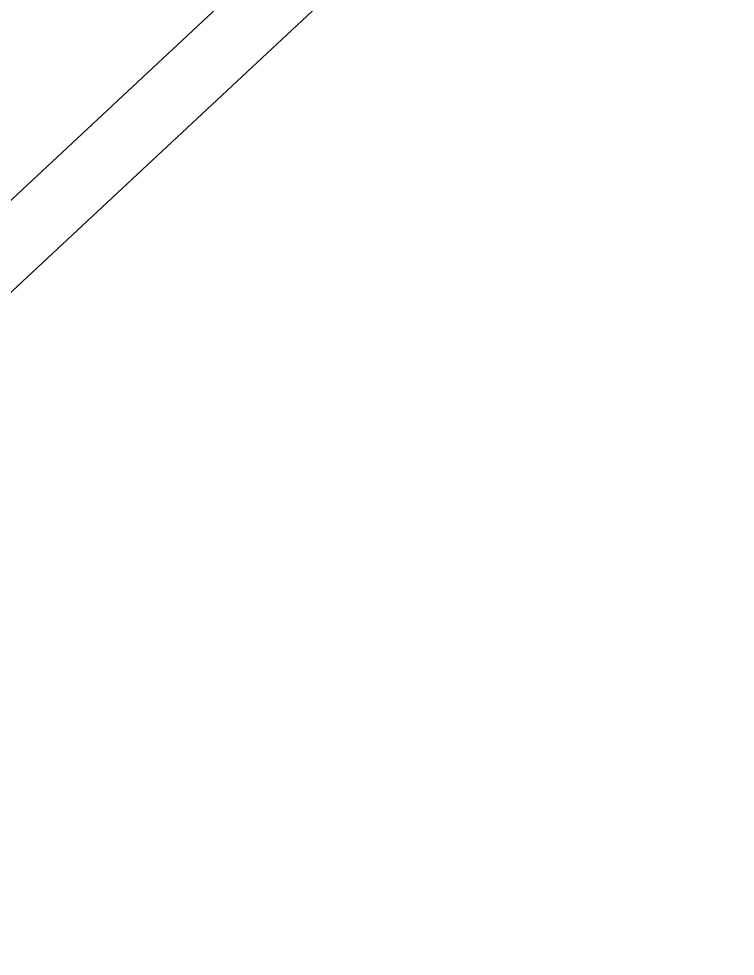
# Model space of a CAD drawing. Header units: millimetres. Extents: x -71377 to 516042, y -145869 to 441446.
# Drawn here: x 201274 to 204793, y 83960 to 88562 of the extents above; entities that cross this region are included whole.
import ezdxf

# ---------------------------------------------------------------- set-up
doc = ezdxf.new("R2010")
doc.units = ezdxf.units.MM
doc.header["$LTSCALE"] = 1000
doc.layers.add('A-fnsh', color=5, linetype='Continuous', lineweight=5)
doc.layers.add('A-text-2', color=7, linetype='Continuous', lineweight=5)
doc.styles.add('나눔고딕_2', font='NanumGothic.ttf', dxfattribs={"height": 2000})

# ---------------------------------------------------------------- blocks, each defined once
blk = doc.blocks.new('동이름 - 동이름-6850952-지반층 배치도')
at = {"layer": 'A-text-2'}
blk.add_line((4.1, 0.7422), (4.1, -0.7064), dxfattribs=at)

msp = doc.modelspace()

# ---------------------------------------------------------------- linework, layer by layer
at = {"layer": 'A-fnsh'}
msp.add_line((196907.6, 83183.2), (226373.8, 110660.9), dxfattribs=at)

# ---------------------------------------------------------------- block references
at = {"layer": 'A-text-2', "xscale": 999.9999999999999, "yscale": 999.9999999999999, "zscale": 999.9999999999999, "rotation": 313.0000000000001}
msp.add_blockref('동이름 - 동이름-6850952-지반층 배치도', (198912.8, 91111), dxfattribs=at)

# ---------------------------------------------------------------- texts
at = {"layer": 'A-text-2', "insert": (198868.7, 91110.9), "char_height": 2000, "width": 9522.7, "attachment_point": 5, "rotation": 313, "line_spacing_factor": 1.2, "style": '나눔고딕_2'}
msp.add_mtext('\\pxqc,t6.35,12.7,19.05,25.4,31.75,38.1,44.45,50.8,57.15,63.5,69.85,76.2,82.55,88.9,95.25,101.6,107.95,114.3,120.65,127,133.35,139.7,146.05,152.4,158.75,165.1,171.45,177.8,184.15,190.5,196.85,203.2;{208동}', dxfattribs=at)

doc.saveas('drawing.dxf')
